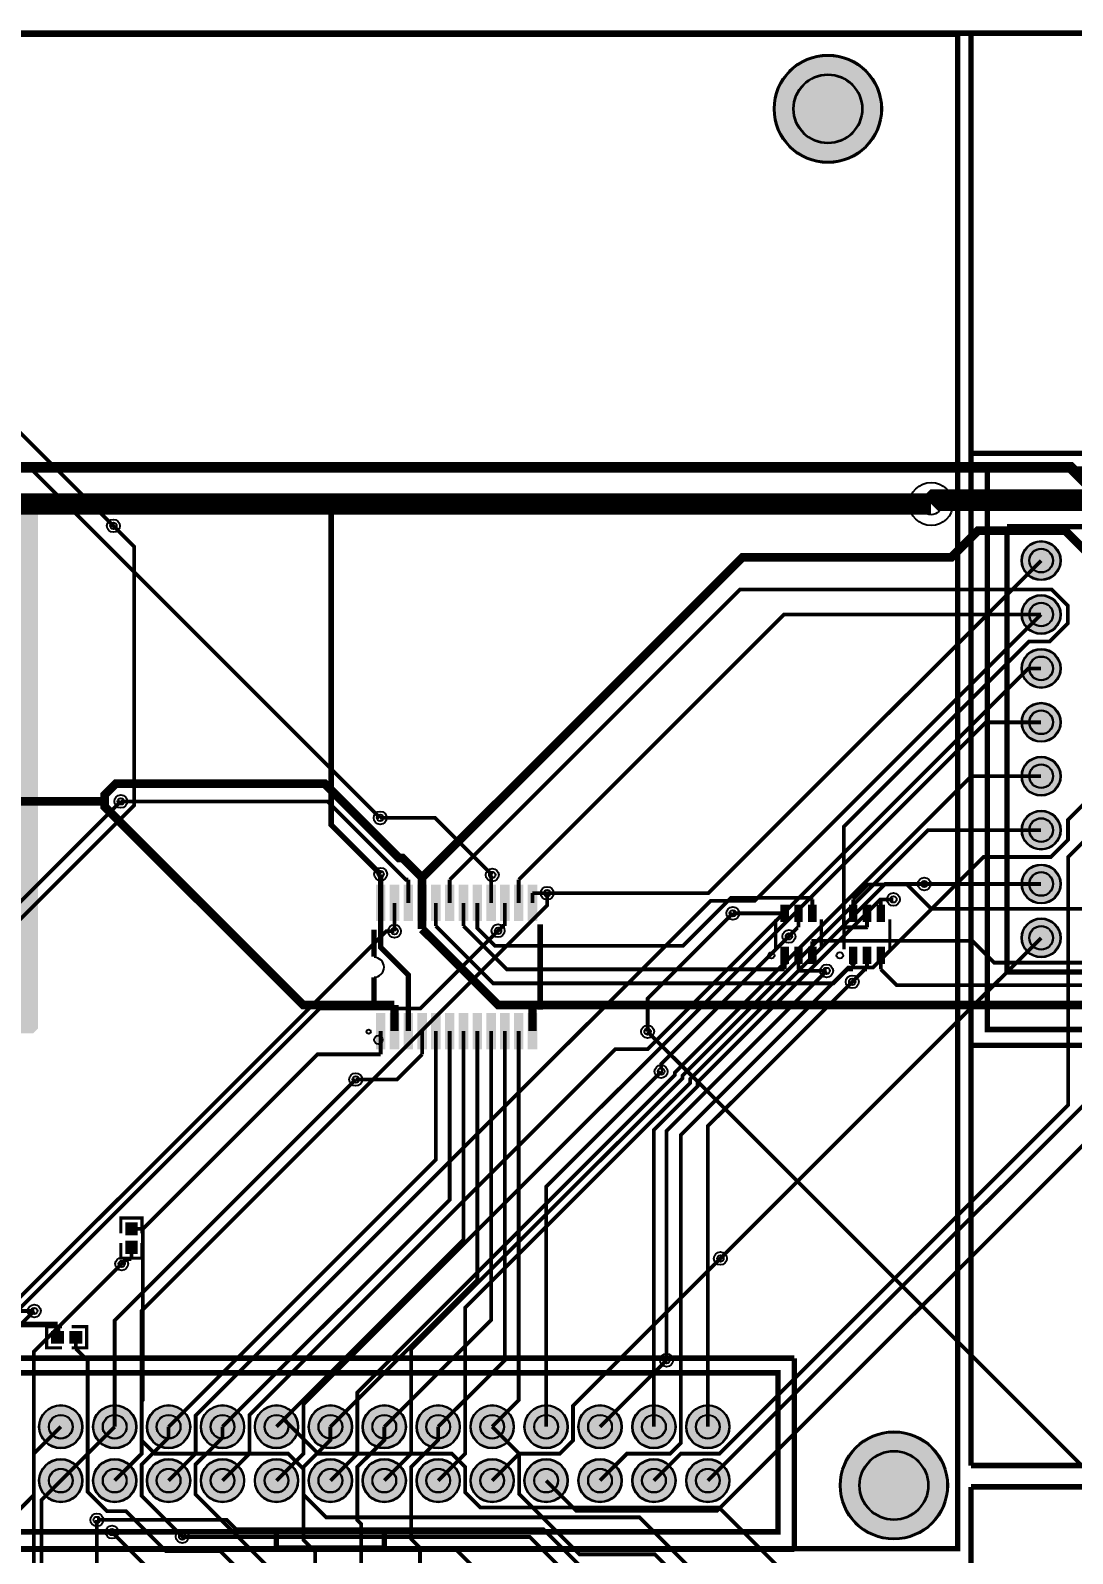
# Model space of a CAD drawing. Header units: millimetres. Extents: x 0 to 210, y -1 to 136.
# Drawn here: x 90.6 to 139.7, y 64 to 135.8 of the extents above; entities that cross this region are included whole.
import ezdxf

# ---------------------------------------------------------------- set-up
doc = ezdxf.new("R2010")
doc.units = ezdxf.units.MM
for name, color, linetype, true_color in [('BoardOutLine', 7, 'Continuous', 0xff00ff), ('BottomLayer', 7, 'Continuous', 0x0000ff), ('BottomSolderMaskLayer', 7, 'Continuous', 0xaa00ff), ('Document', 7, 'Continuous', 0xffffff), ('Hole', 7, 'Continuous', 0x222222), ('Multi-Layer', 7, 'Continuous', 0xc0c0c0), ('TopLayer', 7, 'Continuous', 0xff0000), ('TopPasteMaskLayer', 7, 'Continuous', 0x808080), ('TopSilkLayer', 7, 'Continuous', 0xffcc00), ('TopSolderMaskLayer', 7, 'Continuous', 0x800080)]:
    doc.layers.add(name, color=color, linetype=linetype, true_color=true_color)

msp = doc.modelspace()

# ---------------------------------------------------------------- hatches: boundary and pattern name
at = {"layer": 'BottomSolderMaskLayer'}
for points in [[(125.632, 132.058, 1), (130.733, 132.058, 1)], [(137.301, 110.769, 1), (139.152, 110.769, 1)], [(137.301, 108.229, 1), (139.152, 108.229, 1)], [(137.301, 105.689, 1), (139.152, 105.689, 1)], [(137.301, 103.149, 1), (139.152, 103.149, 1)], [(137.301, 100.609, 1), (139.152, 100.609, 1)], [(137.301, 98.069, 1), (139.152, 98.069, 1)], [(137.301, 95.529, 1), (139.152, 95.529, 1)], [(137.301, 92.989, 1), (139.152, 92.989, 1)], [(91.024, 69.951, 1), (93.075, 69.951, 1)], [(93.564, 69.951, 1), (95.615, 69.951, 1)], [(96.104, 69.951, 1), (98.155, 69.951, 1)], [(98.644, 69.951, 1), (100.695, 69.951, 1)], [(101.184, 69.951, 1), (103.235, 69.951, 1)], [(103.724, 69.951, 1), (105.775, 69.951, 1)], [(106.264, 69.951, 1), (108.315, 69.951, 1)], [(108.804, 69.951, 1), (110.855, 69.951, 1)], [(111.344, 69.951, 1), (113.395, 69.951, 1)], [(113.884, 69.951, 1), (115.935, 69.951, 1)], [(116.424, 69.951, 1), (118.475, 69.951, 1)], [(118.964, 69.951, 1), (121.015, 69.951, 1)], [(121.504, 69.951, 1), (123.555, 69.951, 1)], [(128.742, 67.186, 1), (133.843, 67.186, 1)], [(91.024, 67.411, 1), (93.075, 67.411, 1)], [(93.564, 67.411, 1), (95.615, 67.411, 1)], [(96.104, 67.411, 1), (98.155, 67.411, 1)], [(98.644, 67.411, 1), (100.695, 67.411, 1)], [(101.184, 67.411, 1), (103.235, 67.411, 1)], [(103.724, 67.411, 1), (105.775, 67.411, 1)], [(106.264, 67.411, 1), (108.315, 67.411, 1)], [(108.804, 67.411, 1), (110.855, 67.411, 1)], [(111.344, 67.411, 1), (113.395, 67.411, 1)], [(113.884, 67.411, 1), (115.935, 67.411, 1)], [(116.424, 67.411, 1), (118.475, 67.411, 1)], [(118.964, 67.411, 1), (121.015, 67.411, 1)], [(121.504, 67.411, 1), (123.555, 67.411, 1)]]:
    msp.add_hatch(color=256, dxfattribs=at).paths.add_polyline_path(points)
at = {"layer": 'Multi-Layer'}
for points in [[(137.327, 110.769, 1), (139.127, 110.769, 1)], [(137.327, 108.229, 1), (139.127, 108.229, 1)], [(137.327, 105.689, 1), (139.127, 105.689, 1)], [(137.327, 103.149, 1), (139.127, 103.149, 1)], [(137.327, 100.609, 1), (139.127, 100.609, 1)], [(137.327, 98.069, 1), (139.127, 98.069, 1)], [(137.327, 95.529, 1), (139.127, 95.529, 1)], [(137.327, 92.989, 1), (139.127, 92.989, 1)], [(91.049, 69.951, 1), (93.049, 69.951, 1)], [(93.589, 69.951, 1), (95.589, 69.951, 1)], [(96.129, 69.951, 1), (98.129, 69.951, 1)], [(98.669, 69.951, 1), (100.669, 69.951, 1)], [(101.209, 69.951, 1), (103.209, 69.951, 1)], [(103.749, 69.951, 1), (105.749, 69.951, 1)], [(106.289, 69.951, 1), (108.289, 69.951, 1)], [(108.829, 69.951, 1), (110.829, 69.951, 1)], [(111.369, 69.951, 1), (113.369, 69.951, 1)], [(113.909, 69.951, 1), (115.909, 69.951, 1)], [(116.449, 69.951, 1), (118.449, 69.951, 1)], [(118.989, 69.951, 1), (120.989, 69.951, 1)], [(121.529, 69.951, 1), (123.529, 69.951, 1)], [(91.049, 67.411, 1), (93.049, 67.411, 1)], [(93.589, 67.411, 1), (95.589, 67.411, 1)], [(96.129, 67.411, 1), (98.129, 67.411, 1)], [(98.669, 67.411, 1), (100.669, 67.411, 1)], [(101.209, 67.411, 1), (103.209, 67.411, 1)], [(103.749, 67.411, 1), (105.749, 67.411, 1)], [(106.289, 67.411, 1), (108.289, 67.411, 1)], [(108.829, 67.411, 1), (110.829, 67.411, 1)], [(111.369, 67.411, 1), (113.369, 67.411, 1)], [(113.909, 67.411, 1), (115.909, 67.411, 1)], [(116.449, 67.411, 1), (118.449, 67.411, 1)], [(118.989, 67.411, 1), (120.989, 67.411, 1)], [(121.529, 67.411, 1), (123.529, 67.411, 1)]]:
    msp.add_hatch(color=256, dxfattribs=at).paths.add_polyline_path(points)
at = {"layer": 'TopLayer'}
for points in [[(73.813, 113.894), (73.813, 89.027), (74.346, 88.494), (90.754, 88.494), (90.983, 88.722), (90.983, 113.437), (90.475, 113.945)], [(106.918, 95.465), (107.318, 95.465), (107.318, 93.815), (106.918, 93.815)], [(107.568, 95.465), (107.968, 95.465), (107.968, 93.815), (107.568, 93.815)], [(108.218, 95.465), (108.618, 95.465), (108.618, 93.815), (108.218, 93.815)], [(108.868, 95.465), (109.268, 95.465), (109.268, 93.815), (108.868, 93.815)], [(109.518, 95.465), (109.918, 95.465), (109.918, 93.815), (109.518, 93.815)], [(110.168, 95.465), (110.568, 95.465), (110.568, 93.815), (110.168, 93.815)], [(110.818, 95.465), (111.218, 95.465), (111.218, 93.815), (110.818, 93.815)], [(111.468, 95.465), (111.868, 95.465), (111.868, 93.815), (111.468, 93.815)], [(112.118, 95.465), (112.518, 95.465), (112.518, 93.815), (112.118, 93.815)], [(112.768, 95.465), (113.168, 95.465), (113.168, 93.815), (112.768, 93.815)], [(113.418, 95.465), (113.818, 95.465), (113.818, 93.815), (113.418, 93.815)], [(114.068, 95.465), (114.468, 95.465), (114.468, 93.815), (114.068, 93.815)], [(125.972, 94.536), (126.322, 94.536), (126.322, 93.756), (125.972, 93.756)], [(126.622, 94.536), (126.972, 94.536), (126.972, 93.756), (126.622, 93.756)], [(127.272, 94.536), (127.622, 94.536), (127.622, 93.756), (127.272, 93.756)], [(129.197, 94.536), (129.547, 94.536), (129.547, 93.756), (129.197, 93.756)], [(129.847, 94.536), (130.197, 94.536), (130.197, 93.756), (129.847, 93.756)], [(130.497, 94.536), (130.847, 94.536), (130.847, 93.756), (130.497, 93.756)], [(125.972, 92.556), (126.322, 92.556), (126.322, 91.776), (125.972, 91.776)], [(126.622, 92.556), (126.972, 92.556), (126.972, 91.776), (126.622, 91.776)], [(127.272, 92.556), (127.622, 92.556), (127.622, 91.776), (127.272, 91.776)], [(129.197, 92.556), (129.547, 92.556), (129.547, 91.776), (129.197, 91.776)], [(129.847, 92.556), (130.197, 92.556), (130.197, 91.776), (129.847, 91.776)], [(130.497, 92.556), (130.847, 92.556), (130.847, 91.776), (130.497, 91.776)], [(106.918, 89.419), (107.318, 89.419), (107.318, 87.769), (106.918, 87.769)], [(107.568, 89.419), (107.968, 89.419), (107.968, 87.769), (107.568, 87.769)], [(108.218, 89.419), (108.618, 89.419), (108.618, 87.769), (108.218, 87.769)], [(108.868, 89.419), (109.268, 89.419), (109.268, 87.769), (108.868, 87.769)], [(109.518, 89.419), (109.918, 89.419), (109.918, 87.769), (109.518, 87.769)], [(110.168, 89.419), (110.568, 89.419), (110.568, 87.769), (110.168, 87.769)], [(110.818, 89.419), (111.218, 89.419), (111.218, 87.769), (110.818, 87.769)], [(111.468, 89.419), (111.868, 89.419), (111.868, 87.769), (111.468, 87.769)], [(112.118, 89.419), (112.518, 89.419), (112.518, 87.769), (112.118, 87.769)], [(112.768, 89.419), (113.168, 89.419), (113.168, 87.769), (112.768, 87.769)], [(113.418, 89.419), (113.818, 89.419), (113.818, 87.769), (113.418, 87.769)], [(114.068, 89.419), (114.468, 89.419), (114.468, 87.769), (114.068, 87.769)], [(95.647, 78.991), (95.107, 78.991), (95.107, 79.556), (95.647, 79.556)], [(95.647, 78.691), (95.107, 78.691), (95.107, 78.125), (95.647, 78.125)], [(92.179, 74.437), (92.179, 73.897), (91.613, 73.897), (91.613, 74.437)], [(92.479, 74.437), (92.479, 73.897), (93.044, 73.897), (93.044, 74.437)]]:
    msp.add_hatch(color=256, dxfattribs=at).paths.add_polyline_path(points)
at = {"layer": 'TopPasteMaskLayer'}
for points in [[(106.918, 95.465), (107.318, 95.465), (107.318, 93.815), (106.918, 93.815)], [(107.568, 95.465), (107.968, 95.465), (107.968, 93.815), (107.568, 93.815)], [(108.218, 95.465), (108.618, 95.465), (108.618, 93.815), (108.218, 93.815)], [(108.868, 95.465), (109.268, 95.465), (109.268, 93.815), (108.868, 93.815)], [(109.518, 95.465), (109.918, 95.465), (109.918, 93.815), (109.518, 93.815)], [(110.168, 95.465), (110.568, 95.465), (110.568, 93.815), (110.168, 93.815)], [(110.818, 95.465), (111.218, 95.465), (111.218, 93.815), (110.818, 93.815)], [(111.468, 95.465), (111.868, 95.465), (111.868, 93.815), (111.468, 93.815)], [(112.118, 95.465), (112.518, 95.465), (112.518, 93.815), (112.118, 93.815)], [(112.768, 95.465), (113.168, 95.465), (113.168, 93.815), (112.768, 93.815)], [(113.418, 95.465), (113.818, 95.465), (113.818, 93.815), (113.418, 93.815)], [(114.068, 95.465), (114.468, 95.465), (114.468, 93.815), (114.068, 93.815)], [(125.972, 94.536), (126.322, 94.536), (126.322, 93.756), (125.972, 93.756)], [(126.622, 94.536), (126.972, 94.536), (126.972, 93.756), (126.622, 93.756)], [(127.272, 94.536), (127.622, 94.536), (127.622, 93.756), (127.272, 93.756)], [(129.197, 94.536), (129.547, 94.536), (129.547, 93.756), (129.197, 93.756)], [(129.847, 94.536), (130.197, 94.536), (130.197, 93.756), (129.847, 93.756)], [(130.497, 94.536), (130.847, 94.536), (130.847, 93.756), (130.497, 93.756)], [(125.972, 92.556), (126.322, 92.556), (126.322, 91.776), (125.972, 91.776)], [(126.622, 92.556), (126.972, 92.556), (126.972, 91.776), (126.622, 91.776)], [(127.272, 92.556), (127.622, 92.556), (127.622, 91.776), (127.272, 91.776)], [(129.197, 92.556), (129.547, 92.556), (129.547, 91.776), (129.197, 91.776)], [(129.847, 92.556), (130.197, 92.556), (130.197, 91.776), (129.847, 91.776)], [(130.497, 92.556), (130.847, 92.556), (130.847, 91.776), (130.497, 91.776)], [(106.918, 89.419), (107.318, 89.419), (107.318, 87.769), (106.918, 87.769)], [(107.568, 89.419), (107.968, 89.419), (107.968, 87.769), (107.568, 87.769)], [(108.218, 89.419), (108.618, 89.419), (108.618, 87.769), (108.218, 87.769)], [(108.868, 89.419), (109.268, 89.419), (109.268, 87.769), (108.868, 87.769)], [(109.518, 89.419), (109.918, 89.419), (109.918, 87.769), (109.518, 87.769)], [(110.168, 89.419), (110.568, 89.419), (110.568, 87.769), (110.168, 87.769)], [(110.818, 89.419), (111.218, 89.419), (111.218, 87.769), (110.818, 87.769)], [(111.468, 89.419), (111.868, 89.419), (111.868, 87.769), (111.468, 87.769)], [(112.118, 89.419), (112.518, 89.419), (112.518, 87.769), (112.118, 87.769)], [(112.768, 89.419), (113.168, 89.419), (113.168, 87.769), (112.768, 87.769)], [(113.418, 89.419), (113.818, 89.419), (113.818, 87.769), (113.418, 87.769)], [(114.068, 89.419), (114.468, 89.419), (114.468, 87.769), (114.068, 87.769)], [(95.607, 78.976), (95.147, 78.976), (95.107, 79.016), (95.107, 79.516), (95.147, 79.556), (95.607, 79.556), (95.647, 79.516), (95.647, 79.016)], [(95.607, 78.706), (95.147, 78.706), (95.107, 78.666), (95.107, 78.165), (95.147, 78.125), (95.607, 78.125), (95.647, 78.165), (95.647, 78.666)], [(92.194, 74.397), (92.194, 73.937), (92.154, 73.897), (91.653, 73.897), (91.613, 73.937), (91.613, 74.397), (91.653, 74.437), (92.154, 74.437)], [(92.464, 74.397), (92.464, 73.937), (92.504, 73.897), (93.004, 73.897), (93.044, 73.937), (93.044, 74.397), (93.004, 74.437), (92.504, 74.437)]]:
    msp.add_hatch(color=256, dxfattribs=at).paths.add_polyline_path(points)
at = {"layer": 'TopSolderMaskLayer'}
for points in [[(125.632, 132.058, 1), (130.733, 132.058, 1)], [(137.301, 110.769, 1), (139.152, 110.769, 1)], [(137.301, 108.229, 1), (139.152, 108.229, 1)], [(137.301, 105.689, 1), (139.152, 105.689, 1)], [(137.301, 103.149, 1), (139.152, 103.149, 1)], [(137.301, 100.609, 1), (139.152, 100.609, 1)], [(137.301, 98.069, 1), (139.152, 98.069, 1)], [(137.301, 95.529, 1), (139.152, 95.529, 1)], [(106.893, 95.49), (107.343, 95.49), (107.343, 93.789), (106.893, 93.789)], [(107.543, 95.49), (107.993, 95.49), (107.993, 93.789), (107.543, 93.789)], [(108.193, 95.49), (108.643, 95.49), (108.643, 93.789), (108.193, 93.789)], [(108.843, 95.49), (109.293, 95.49), (109.293, 93.789), (108.843, 93.789)], [(109.493, 95.49), (109.943, 95.49), (109.943, 93.789), (109.493, 93.789)], [(110.143, 95.49), (110.593, 95.49), (110.593, 93.789), (110.143, 93.789)], [(110.793, 95.49), (111.243, 95.49), (111.243, 93.789), (110.793, 93.789)], [(111.443, 95.49), (111.893, 95.49), (111.893, 93.789), (111.443, 93.789)], [(112.093, 95.49), (112.543, 95.49), (112.543, 93.789), (112.093, 93.789)], [(112.743, 95.49), (113.193, 95.49), (113.193, 93.789), (112.743, 93.789)], [(113.393, 95.49), (113.843, 95.49), (113.843, 93.789), (113.393, 93.789)], [(114.043, 95.49), (114.493, 95.49), (114.493, 93.789), (114.043, 93.789)], [(125.946, 94.562), (126.347, 94.562), (126.347, 93.731), (125.946, 93.731)], [(126.596, 94.562), (126.997, 94.562), (126.997, 93.731), (126.596, 93.731)], [(127.246, 94.562), (127.647, 94.562), (127.647, 93.731), (127.246, 93.731)], [(129.172, 94.562), (129.573, 94.562), (129.573, 93.731), (129.172, 93.731)], [(129.822, 94.562), (130.223, 94.562), (130.223, 93.731), (129.822, 93.731)], [(130.472, 94.562), (130.873, 94.562), (130.873, 93.731), (130.472, 93.731)], [(137.301, 92.989, 1), (139.152, 92.989, 1)], [(125.946, 92.582), (126.347, 92.582), (126.347, 91.751), (125.946, 91.751)], [(126.596, 92.582), (126.997, 92.582), (126.997, 91.751), (126.596, 91.751)], [(127.246, 92.582), (127.647, 92.582), (127.647, 91.751), (127.246, 91.751)], [(129.172, 92.582), (129.573, 92.582), (129.573, 91.751), (129.172, 91.751)], [(129.822, 92.582), (130.223, 92.582), (130.223, 91.751), (129.822, 91.751)], [(130.472, 92.582), (130.873, 92.582), (130.873, 91.751), (130.472, 91.751)], [(106.893, 89.445), (107.343, 89.445), (107.343, 87.744), (106.893, 87.744)], [(107.543, 89.445), (107.993, 89.445), (107.993, 87.744), (107.543, 87.744)], [(108.193, 89.445), (108.643, 89.445), (108.643, 87.744), (108.193, 87.744)], [(108.843, 89.445), (109.293, 89.445), (109.293, 87.744), (108.843, 87.744)], [(109.493, 89.445), (109.943, 89.445), (109.943, 87.744), (109.493, 87.744)], [(110.143, 89.445), (110.593, 89.445), (110.593, 87.744), (110.143, 87.744)], [(110.793, 89.445), (111.243, 89.445), (111.243, 87.744), (110.793, 87.744)], [(111.443, 89.445), (111.893, 89.445), (111.893, 87.744), (111.443, 87.744)], [(112.093, 89.445), (112.543, 89.445), (112.543, 87.744), (112.093, 87.744)], [(112.743, 89.445), (113.193, 89.445), (113.193, 87.744), (112.743, 87.744)], [(113.393, 89.445), (113.843, 89.445), (113.843, 87.744), (113.393, 87.744)], [(114.043, 89.445), (114.493, 89.445), (114.493, 87.744), (114.043, 87.744)], [(95.671, 78.964), (95.083, 78.964), (95.083, 79.583), (95.671, 79.583)], [(95.671, 78.717), (95.083, 78.717), (95.083, 78.098), (95.671, 78.098)], [(92.204, 74.463), (92.204, 73.872), (91.588, 73.872), (91.588, 74.463)], [(92.453, 74.463), (92.453, 73.872), (93.07, 73.872), (93.07, 74.463)], [(91.024, 69.951, 1), (93.075, 69.951, 1)], [(93.564, 69.951, 1), (95.615, 69.951, 1)], [(96.104, 69.951, 1), (98.155, 69.951, 1)], [(98.644, 69.951, 1), (100.695, 69.951, 1)], [(101.184, 69.951, 1), (103.235, 69.951, 1)], [(103.724, 69.951, 1), (105.775, 69.951, 1)], [(106.264, 69.951, 1), (108.315, 69.951, 1)], [(108.804, 69.951, 1), (110.855, 69.951, 1)], [(111.344, 69.951, 1), (113.395, 69.951, 1)], [(113.884, 69.951, 1), (115.935, 69.951, 1)], [(116.424, 69.951, 1), (118.475, 69.951, 1)], [(118.964, 69.951, 1), (121.015, 69.951, 1)], [(121.504, 69.951, 1), (123.555, 69.951, 1)], [(128.742, 67.186, 1), (133.843, 67.186, 1)], [(91.024, 67.411, 1), (93.075, 67.411, 1)], [(93.564, 67.411, 1), (95.615, 67.411, 1)], [(96.104, 67.411, 1), (98.155, 67.411, 1)], [(98.644, 67.411, 1), (100.695, 67.411, 1)], [(101.184, 67.411, 1), (103.235, 67.411, 1)], [(103.724, 67.411, 1), (105.775, 67.411, 1)], [(106.264, 67.411, 1), (108.315, 67.411, 1)], [(108.804, 67.411, 1), (110.855, 67.411, 1)], [(111.344, 67.411, 1), (113.395, 67.411, 1)], [(113.884, 67.411, 1), (115.935, 67.411, 1)], [(116.424, 67.411, 1), (118.475, 67.411, 1)], [(118.964, 67.411, 1), (121.015, 67.411, 1)], [(121.504, 67.411, 1), (123.555, 67.411, 1)]]:
    msp.add_hatch(color=256, dxfattribs=at).paths.add_polyline_path(points)

# ---------------------------------------------------------------- linework, layer by layer
at = {"layer": 'BoardOutLine', "const_width": 0.254}
msp.add_lwpolyline([(-0.086, 135.625), (209.914, 135.625), (209.914, -0.375), (-0.086, -0.375), (-0.086, 135.625)], close=True, dxfattribs=at)
at = {"layer": 'BottomLayer'}
for points, const_width in [([(62.687, 115.163), (139.614, 115.163), (144.958, 109.819), (144.958, 40.004), (142.138, 37.185), (140.767, 37.185)], 0.508), ([(62.687, 115.163), (139.614, 115.163), (144.958, 109.819), (144.958, 105.616)], 0.406), ([(61.697, 97.104), (61.697, 105.766), (68.148, 112.217), (69.368, 113.437), (133.045, 113.437)], 1.016), ([(61.697, 97.104), (61.697, 105.766), (69.368, 113.437), (104.785, 113.437)], 0.254), ([(104.785, 113.437), (133.046, 113.437)], 0.254), ([(104.785, 113.437), (104.785, 98.323), (107.118, 95.99)], 0.254), ([(81.622, 34.661), (81.622, 47.419), (81.058, 47.983), (81.058, 84.789), (95.508, 99.239), (95.508, 111.427), (94.528, 112.407)], 0.178), ([(114.959, 95.097), (122.555, 95.097), (138.227, 110.769)], 0.178), ([(138.227, 108.229), (124.738, 94.74), (122.661, 94.74), (98.401, 70.479), (98.401, 68.682), (97.129, 67.411)], 0.178), ([(99.669, 67.411), (100.939, 68.681), (100.939, 70.511), (118.172, 87.744), (119.686, 87.744), (137.632, 105.689), (138.227, 105.689)], 0.178), ([(138.227, 103.149), (135.625, 103.149), (103.479, 71.003), (103.479, 68.681), (102.209, 67.411)], 0.178), ([(138.227, 100.609), (134.939, 100.609), (120.977, 86.647), (120.977, 86.525), (106.019, 71.567), (106.019, 68.681), (104.749, 67.411)], 0.178), ([(122.529, 67.411), (142.375, 87.256), (142.375, 99), (140.767, 100.609)], 0.178), ([(78.359, 62.833), (78.359, 82.9), (94.878, 99.42)], 0.178), ([(140.767, 95.529), (142.017, 96.779), (142.017, 98.567), (141.245, 99.339), (140.273, 99.339), (139.494, 98.56), (139.494, 97.618), (138.675, 96.799), (135.517, 96.799), (130.311, 91.592), (129.143, 91.592), (121.259, 83.708), (121.259, 69.187), (120.754, 68.681), (118.719, 68.681), (117.449, 67.411)], 0.178), ([(107.093, 98.646), (109.682, 98.646), (112.374, 95.954)], 0.178), ([(107.289, 67.411), (108.559, 68.681), (108.559, 73.601), (121.334, 86.376), (121.334, 86.498), (132.905, 98.069), (138.227, 98.069)], 0.178), ([(119.989, 67.411), (121.259, 68.681), (123.075, 68.681), (139.495, 85.101), (139.495, 96.797), (140.767, 98.069)], 0.178), ([(109.829, 67.411), (111.099, 68.681), (111.099, 75.562), (121.694, 86.156), (121.694, 86.339), (130.883, 95.529), (132.723, 95.529)], 0.178), ([(94.589, 67.411), (95.859, 68.681), (95.859, 75.419), (114.959, 94.519), (114.959, 95.097)], 0.178), ([(119.989, 69.951), (119.989, 83.947), (122.051, 86.008), (122.051, 86.191), (130.663, 94.803), (131.267, 94.803)], 0.178), ([(119.691, 88.571), (119.691, 90.132), (123.705, 94.146)], 0.178), ([(112.648, 93.323), (108.991, 89.665), (104.248, 89.665), (82.23, 67.647), (82.23, 33.756), (79.781, 31.307)], 0.178), ([(107.768, 93.302), (107.379, 93.302), (81.656, 67.578), (81.656, 49.818)], 0.178), ([(126.347, 93.061), (120.329, 87.042), (120.329, 86.687), (120.328, 86.687)], 0.178), ([(138.227, 92.989), (123.119, 77.881)], 0.178), ([(143.53, 92.5), (142.961, 91.931), (142.961, 85.987), (122.964, 65.99), (116.33, 65.99), (114.909, 67.411)], 0.178), ([(120.583, 73.084), (120.583, 83.892), (128.121, 91.431)], 0.178), ([(122.529, 69.951), (122.529, 84.118), (129.329, 90.917)], 0.178), ([(105.946, 86.316), (94.589, 74.96), (94.589, 69.951)], 0.178), ([(90.294, 62.28), (90.779, 62.765), (90.779, 73.482), (94.919, 77.622)], 0.178), ([(90.799, 75.406), (89.509, 74.116), (89.509, 69.951)], 0.178), ([(94.589, 69.951), (93.319, 68.681), (93.319, 66.876), (94.218, 65.977), (95.123, 65.977), (97.006, 64.094), (99.551, 64.094), (101.102, 62.543), (101.102, 52.198), (105.334, 47.967), (114.994, 47.967)], 0.178), ([(97.129, 69.951), (97.129, 69.445), (95.86, 68.176), (95.86, 66.689), (97.772, 64.778)], 0.178), ([(99.669, 69.951), (99.669, 69.445), (98.399, 68.175), (98.399, 66.758), (101.728, 63.429), (102.899, 63.429), (103.679, 62.649), (103.679, 60.197), (117.974, 45.901)], 0.178), ([(123.171, 39.905), (123.171, 41.516), (104.037, 60.65), (104.037, 64.058), (103.479, 64.616), (103.479, 68.055), (104.749, 69.325), (104.749, 69.951)], 0.178), ([(125.679, 38.009), (125.679, 39.513), (106.199, 58.993), (106.199, 65.367), (106.019, 65.547), (106.019, 68.055), (107.289, 69.325), (107.289, 69.951)], 0.178), ([(128.095, 32.857), (128.095, 34.064), (126.861, 35.297), (126.861, 39.738), (108.968, 57.631), (108.968, 64.242), (108.559, 64.651), (108.559, 68.055), (109.829, 69.325), (109.829, 69.951)], 0.178), ([(112.369, 69.951), (113.639, 68.681), (113.639, 66.776), (116.475, 63.94), (120.033, 63.94), (121.616, 62.357), (121.616, 61.696), (122.277, 61.034), (123.751, 61.034), (142.088, 42.698), (142.088, 39.293), (141.249, 38.455), (140.202, 38.455), (139.497, 37.749), (139.497, 25.755), (138.227, 24.485)], 0.178), ([(83.271, 36.232), (83.763, 36.724), (83.763, 51.309), (91.137, 58.683), (91.137, 66.498), (92.049, 67.411)], 0.178), ([(84.392, 37.405), (84.392, 51.15), (93.751, 60.509), (93.751, 65.56)], 0.178), ([(94.465, 64.987), (96.087, 63.364), (96.087, 61.7), (85.006, 50.619), (85.006, 28.143)], 0.178)]:
    msp.add_lwpolyline(points, dxfattribs=dict(at, const_width=const_width))
at = {"layer": 'BottomSolderMaskLayer'}
for centre, radius in [((128.182, 132.058), 2.551), ((128.182, 132.058), 1.633), ((138.227, 110.769), 0.925), ((138.227, 110.769), 0.566), ((138.227, 108.229), 0.925), ((138.227, 108.229), 0.566), ((138.227, 105.689), 0.925), ((138.227, 105.689), 0.566), ((138.227, 103.149), 0.925), ((138.227, 103.149), 0.566), ((138.227, 100.609), 0.925), ((138.227, 100.609), 0.566), ((138.227, 98.069), 0.925), ((138.227, 98.069), 0.566), ((138.227, 95.529), 0.925), ((138.227, 95.529), 0.566), ((138.227, 92.989), 0.925), ((138.227, 92.989), 0.566), ((92.049, 69.951), 1.025), ((92.049, 69.951), 0.564), ((94.589, 69.951), 1.025), ((94.589, 69.951), 0.564), ((97.129, 69.951), 1.025), ((97.129, 69.951), 0.564), ((99.669, 69.951), 1.025), ((99.669, 69.951), 0.564), ((102.209, 69.951), 1.025), ((102.209, 69.951), 0.564), ((104.749, 69.951), 1.025), ((104.749, 69.951), 0.564), ((107.289, 69.951), 1.025), ((107.289, 69.951), 0.564), ((109.829, 69.951), 1.025), ((109.829, 69.951), 0.564), ((112.369, 69.951), 1.025), ((112.369, 69.951), 0.564), ((114.909, 69.951), 1.025), ((114.909, 69.951), 0.564), ((117.449, 69.951), 1.025), ((117.449, 69.951), 0.564), ((119.989, 69.951), 1.025), ((119.989, 69.951), 0.564), ((122.529, 69.951), 1.025), ((122.529, 69.951), 0.564), ((131.292, 67.186), 2.551), ((92.049, 67.411), 1.025), ((94.589, 67.411), 1.025), ((97.129, 67.411), 1.025), ((99.669, 67.411), 1.025), ((102.209, 67.411), 1.025), ((104.749, 67.411), 1.025), ((107.289, 67.411), 1.025), ((109.829, 67.411), 1.025), ((112.369, 67.411), 1.025), ((114.909, 67.411), 1.025), ((117.449, 67.411), 1.025), ((119.989, 67.411), 1.025), ((122.529, 67.411), 1.025), ((131.292, 67.186), 1.633), ((92.049, 67.411), 0.564), ((94.589, 67.411), 0.564), ((97.129, 67.411), 0.564), ((99.669, 67.411), 0.564), ((102.209, 67.411), 0.564), ((104.749, 67.411), 0.564), ((107.289, 67.411), 0.564), ((109.829, 67.411), 0.564), ((112.369, 67.411), 0.564), ((114.909, 67.411), 0.564), ((117.449, 67.411), 0.564), ((119.989, 67.411), 0.564), ((122.529, 67.411), 0.564)]:
    msp.add_circle(centre, radius, dxfattribs=at)
at = {"layer": 'Document'}
for centre, radius in [((126.147, 91.806), 0.1), ((129.372, 91.806), 0.1), ((107.01, 88.188), 0.2)]:
    msp.add_circle(centre, radius, dxfattribs=at)
at = {"layer": 'Hole'}
for centre, radius in [((133.046, 113.437), 0.508), ((94.528, 112.406), 0.152), ((94.878, 99.42), 0.152), ((107.093, 98.645), 0.152), ((107.118, 95.99), 0.152), ((112.373, 95.954), 0.152), ((132.723, 95.529), 0.152), ((114.959, 95.097), 0.152), ((131.267, 94.803), 0.152), ((123.705, 94.146), 0.152), ((107.768, 93.301), 0.152), ((112.648, 93.323), 0.152), ((126.347, 93.06), 0.152), ((128.121, 91.431), 0.152), ((129.329, 90.917), 0.152), ((119.691, 88.571), 0.152), ((105.945, 86.316), 0.152), ((120.328, 86.687), 0.152), ((94.919, 77.622), 0.152), ((123.119, 77.881), 0.152), ((90.799, 75.406), 0.152), ((120.583, 73.084), 0.152), ((93.751, 65.56), 0.152), ((94.465, 64.987), 0.152), ((97.772, 64.777), 0.152)]:
    msp.add_circle(centre, radius, dxfattribs=at)
at = {"layer": 'Multi-Layer'}
for centre, radius in [((128.182, 132.058), 2.5), ((128.182, 132.058), 1.6), ((133.046, 113.437), 1.016), ((94.528, 112.406), 0.305), ((138.227, 110.769), 0.9), ((138.227, 110.769), 0.55), ((138.227, 108.229), 0.9), ((138.227, 108.229), 0.55), ((138.227, 105.689), 0.9), ((138.227, 105.689), 0.55), ((138.227, 103.149), 0.9), ((138.227, 103.149), 0.55), ((138.227, 100.609), 0.9), ((138.227, 100.609), 0.55), ((94.878, 99.42), 0.305), ((107.093, 98.645), 0.305), ((138.227, 98.069), 0.9), ((138.227, 98.069), 0.55), ((107.118, 95.99), 0.305), ((112.373, 95.954), 0.305), ((138.227, 95.529), 0.9), ((132.723, 95.529), 0.305), ((138.227, 95.529), 0.55), ((114.959, 95.097), 0.305), ((131.267, 94.803), 0.305), ((123.705, 94.146), 0.305), ((107.768, 93.301), 0.305), ((112.648, 93.323), 0.305), ((126.347, 93.06), 0.305), ((138.227, 92.989), 0.9), ((138.227, 92.989), 0.55), ((128.121, 91.431), 0.305), ((129.329, 90.917), 0.305), ((119.691, 88.571), 0.305), ((120.328, 86.687), 0.305), ((105.945, 86.316), 0.305), ((94.919, 77.622), 0.305), ((123.119, 77.881), 0.305), ((90.799, 75.406), 0.305), ((120.583, 73.084), 0.305), ((92.049, 69.951), 1), ((92.049, 69.951), 0.55), ((94.589, 69.951), 1), ((94.589, 69.951), 0.55), ((97.129, 69.951), 1), ((97.129, 69.951), 0.55), ((99.669, 69.951), 1), ((99.669, 69.951), 0.55), ((102.209, 69.951), 1), ((102.209, 69.951), 0.55), ((104.749, 69.951), 1), ((104.749, 69.951), 0.55), ((107.289, 69.951), 1), ((107.289, 69.951), 0.55), ((109.829, 69.951), 1), ((109.829, 69.951), 0.55), ((112.369, 69.951), 1), ((112.369, 69.951), 0.55), ((114.909, 69.951), 1), ((114.909, 69.951), 0.55), ((117.449, 69.951), 1), ((117.449, 69.951), 0.55), ((119.989, 69.951), 1), ((119.989, 69.951), 0.55), ((122.529, 69.951), 1), ((122.529, 69.951), 0.55), ((131.292, 67.186), 2.5), ((92.049, 67.411), 1), ((94.589, 67.411), 1), ((97.129, 67.411), 1), ((99.669, 67.411), 1), ((102.209, 67.411), 1), ((104.749, 67.411), 1), ((107.289, 67.411), 1), ((109.829, 67.411), 1), ((112.369, 67.411), 1), ((114.909, 67.411), 1), ((117.449, 67.411), 1), ((119.989, 67.411), 1), ((122.529, 67.411), 1), ((131.292, 67.186), 1.6), ((92.049, 67.411), 0.55), ((94.589, 67.411), 0.55), ((97.129, 67.411), 0.55), ((99.669, 67.411), 0.55), ((102.209, 67.411), 0.55), ((104.749, 67.411), 0.55), ((107.289, 67.411), 0.55), ((109.829, 67.411), 0.55), ((112.369, 67.411), 0.55), ((114.909, 67.411), 0.55), ((117.449, 67.411), 0.55), ((119.989, 67.411), 0.55), ((122.529, 67.411), 0.55), ((93.751, 65.56), 0.305), ((94.465, 64.987), 0.305), ((97.772, 64.777), 0.305)]:
    msp.add_circle(centre, radius, dxfattribs=at)
at = {"layer": 'TopLayer'}
for points, const_width in [([(53.999, 122.702), (60.969, 122.702), (61.319, 122.351), (63.721, 122.351), (70.926, 115.146), (90.592, 115.146), (107.093, 98.646)], 0.178), ([(82.239, 117.511), (89.423, 117.511), (94.528, 112.407)], 0.178), ([(133.045, 113.437), (133.223, 113.614), (147.625, 113.614), (149.835, 111.405), (149.835, 105.334), (147.649, 103.149), (140.767, 103.149)], 1.016), ([(133.046, 113.437), (133.223, 113.615), (147.625, 113.615), (149.835, 111.405), (149.835, 105.334)], 0.254), ([(140.767, 110.769), (139.35, 112.185), (135.262, 112.185), (134.002, 110.925), (124.165, 110.925), (109.068, 95.828)], 0.406), ([(110.368, 95.732), (124.046, 109.409), (138.72, 109.409), (139.48, 108.649), (139.48, 107.806), (138.633, 106.959), (137.665, 106.959), (128.929, 98.222), (128.929, 93.539), (128.981, 93.488), (130.021, 93.488), (130.022, 93.489)], 0.178), ([(113.618, 95.732), (126.115, 108.229), (138.227, 108.229)], 0.178), ([(109.068, 95.828), (108.147, 96.749), (107.983, 96.749), (104.47, 100.262), (94.649, 100.262), (94.112, 99.726), (94.112, 99.43)], 0.406), ([(94.112, 99.43), (83.595, 99.43)], 0.406), ([(94.112, 99.43), (94.112, 99.18), (103.466, 89.826), (107.768, 89.826)], 0.406), ([(94.878, 99.42), (104.611, 99.42), (108.299, 95.732), (108.418, 95.732)], 0.178), ([(107.118, 95.99), (107.118, 94.64)], 0.254), ([(108.418, 94.64), (108.418, 95.732)], 0.178), ([(109.068, 94.64), (109.068, 95.828)], 0.406), ([(110.368, 94.64), (110.368, 95.732)], 0.178), ([(112.374, 95.954), (112.318, 95.899), (112.318, 94.64)], 0.178), ([(113.618, 94.64), (113.618, 95.732)], 0.178), ([(145.728, 94.757), (145.331, 94.36), (133.053, 94.36), (131.908, 95.505), (130.074, 95.505), (129.372, 94.803)], 0.178), ([(138.227, 95.529), (132.723, 95.529)], 0.178), ([(65.424, 94.846), (84.864, 75.406), (90.799, 75.406), (90.799, 75.406)], 0.178), ([(107.118, 94.64), (107.118, 93.484)], 0.254), ([(109.068, 94.64), (109.068, 93.408)], 0.406), ([(111.668, 94.64), (111.668, 93.448), (112.502, 92.615), (121.362, 92.615), (123.626, 94.878), (127.372, 94.878), (127.447, 94.803)], 0.178), ([(114.268, 89.826), (144.737, 89.826), (149.083, 94.173), (149.083, 94.715)], 0.406), ([(114.268, 94.64), (114.268, 95.097)], 0.178), ([(114.268, 95.097), (114.959, 95.097)], 0.178), ([(127.447, 94.146), (127.447, 94.803)], 0.178), ([(129.372, 94.146), (129.372, 94.803)], 0.178), ([(130.672, 94.146), (130.672, 94.803)], 0.178), ([(130.672, 94.803), (131.267, 94.803)], 0.178), ([(107.768, 93.302), (107.768, 94.64)], 0.178), ([(109.718, 94.64), (109.718, 93.548)], 0.178), ([(111.018, 94.64), (111.018, 93.548)], 0.178), ([(112.968, 94.64), (112.968, 93.548)], 0.178), ([(126.147, 94.146), (123.705, 94.146)], 0.178), ([(126.797, 94.146), (126.797, 93.489)], 0.178), ([(130.022, 94.146), (130.022, 93.489)], 0.178), ([(107.118, 93.484), (107.118, 92.549), (108.418, 91.249), (108.418, 88.594)], 0.254), ([(114.268, 89.826), (112.65, 89.826), (109.068, 93.408)], 0.406), ([(109.718, 93.548), (112.419, 90.846), (128.447, 90.846), (129.11, 91.509), (129.372, 91.509)], 0.178), ([(111.018, 93.548), (113.057, 91.509), (126.147, 91.509)], 0.178), ([(112.648, 93.323), (112.873, 93.548), (112.968, 93.548)], 0.178), ([(126.797, 93.489), (126.776, 93.489), (126.347, 93.061)], 0.178), ([(127.447, 92.823), (127.475, 92.852), (134.977, 92.852), (136.008, 91.82), (145.725, 91.82), (146.09, 92.185)], 0.178), ([(127.447, 92.166), (127.447, 92.823)], 0.178), ([(126.147, 92.166), (126.147, 91.509)], 0.178), ([(126.797, 92.166), (126.797, 91.509)], 0.178), ([(129.372, 92.166), (129.372, 91.509)], 0.178), ([(130.022, 92.166), (130.022, 91.509)], 0.178), ([(130.672, 92.166), (130.672, 91.509)], 0.178), ([(126.797, 91.509), (126.875, 91.431), (128.121, 91.431), (128.121, 91.431)], 0.178), ([(130.022, 91.509), (129.921, 91.509), (129.329, 90.917)], 0.178), ([(130.672, 91.509), (131.424, 90.758), (143.534, 90.758)], 0.178), ([(107.768, 88.594), (107.768, 89.826)], 0.406), ([(114.268, 88.594), (114.268, 89.826)], 0.406), ([(109.718, 88.594), (109.718, 82.539), (97.129, 69.951)], 0.178), ([(110.368, 88.594), (110.368, 80.65), (99.669, 69.951)], 0.178), ([(111.018, 88.594), (111.018, 78.76), (102.561, 70.302)], 0.178), ([(107.118, 88.594), (107.118, 87.503)], 0.178), ([(112.318, 88.594), (112.318, 74.98), (107.289, 69.951)], 0.178), ([(109.068, 88.594), (109.068, 87.503)], 0.178), ([(111.668, 88.594), (111.668, 87.503)], 0.178), ([(113.618, 88.594), (113.618, 71.199), (112.369, 69.951)], 0.178), ([(112.968, 88.594), (112.968, 87.503)], 0.178), ([(146.168, 38.258), (146.921, 38.258), (148.131, 39.468), (148.131, 60.131), (119.691, 88.571)], 0.178), ([(107.118, 87.503), (104.143, 87.503), (95.914, 79.274)], 0.178), ([(104.749, 69.951), (111.668, 76.87), (111.668, 87.503)], 0.178), ([(109.068, 87.503), (107.882, 86.316), (105.946, 86.316)], 0.178), ([(112.968, 87.503), (112.968, 73.089), (109.829, 69.951)], 0.178), ([(114.909, 69.951), (114.909, 81.268), (120.328, 86.687)], 0.178), ([(95.377, 79.274), (95.914, 79.274)], 0.178), ([(122.886, 62.103), (119.304, 65.684), (104.546, 65.684), (103.478, 66.752), (103.478, 67.958), (102.754, 68.682), (96.488, 68.682), (95.859, 69.31), (95.859, 71.163), (95.916, 71.22), (95.916, 79.272), (95.914, 79.274)], 0.178), ([(95.377, 78.408), (95.377, 77.858)], 0.178), ([(94.919, 77.622), (95.156, 77.858), (95.377, 77.858)], 0.178), ([(112.369, 67.411), (113.639, 68.681), (115.55, 68.681), (116.178, 69.309), (116.178, 70.94), (123.119, 77.881)], 0.178), ([(88.975, 74.467), (89.275, 74.768), (91.896, 74.768)], 0.254), ([(91.896, 74.167), (91.896, 74.768)], 0.254), ([(92.762, 74.167), (92.762, 73.63)], 0.178), ([(92.762, 73.63), (93.319, 73.073), (93.319, 68.681), (92.049, 67.411)], 0.178), ([(120.583, 73.084), (117.449, 69.951)], 0.178), ([(102.561, 70.302), (102.209, 69.951)], 0.178), ([(102.561, 70.302), (104.182, 68.681), (110.471, 68.681), (111.099, 68.052), (111.099, 66.858), (111.815, 66.142), (123.049, 66.142), (126.596, 62.595), (126.596, 61.543), (125.81, 60.757), (125.81, 56.52), (139.48, 42.85), (139.48, 35.898), (138.227, 34.645)], 0.178), ([(92.049, 69.951), (90.779, 68.681), (90.779, 66.725), (89.687, 65.632), (74.16, 65.632), (72.252, 63.725), (63.684, 63.725)], 0.178), ([(117.806, 62.103), (114.794, 65.115), (100.309, 65.115), (99.863, 65.56), (93.751, 65.56)], 0.178), ([(75.88, 64.987), (94.465, 64.987)], 0.178), ([(97.772, 64.778), (97.793, 64.757), (114.135, 64.757), (116.536, 62.356), (116.536, 61.763), (118.679, 59.62)], 0.178), ([(112.726, 62.103), (110.663, 64.166), (74.171, 64.166), (73.735, 63.73)], 0.178)]:
    msp.add_lwpolyline(points, dxfattribs=dict(at, const_width=const_width))
at = {"layer": 'TopSilkLayer', "const_width": 0.254}
for points in [[(134.296, 64.201), (28.096, 64.201), (28.096, 135.566), (134.296, 135.566), (134.296, 64.201)], [(135.687, 88.671), (135.687, 115.087), (143.307, 115.087), (143.307, 88.671), (135.687, 88.671)], [(83.667, 72.491), (125.831, 72.491), (125.831, 64.998), (83.667, 64.998), (83.667, 72.491)], [(102.209, 64.998), (107.289, 64.998), (107.289, 64.236), (102.209, 64.236), (102.209, 64.998)]]:
    msp.add_lwpolyline(points, close=True, dxfattribs=at)
at = {"layer": 'TopSilkLayer'}
for points, const_width in [([(209.925, 135.624), (134.925, 135.624)], 0.254), ([(134.925, 135.624), (134.925, 68.124)], 0.254), ([(134.925, 115.829), (144.069, 115.829)], 0.254), ([(134.925, 115.829), (134.925, 87.929)], 0.254), ([(136.625, 91.384), (136.625, 112.364)], 0.254), ([(136.625, 112.364), (142.365, 112.364)], 0.254), ([(106.807, 92.1), (106.807, 93.37)], 0.254), ([(114.63, 93.624), (114.63, 89.609)], 0.254), ([(125.72, 92.455), (125.72, 93.857)], 0.152), ([(127.873, 92.455), (127.873, 93.857)], 0.152), ([(128.946, 92.455), (128.946, 93.857)], 0.152), ([(131.099, 92.455), (131.099, 93.857)], 0.152), ([(106.807, 89.864), (106.807, 91.134)], 0.254), ([(142.365, 91.384), (136.625, 91.384)], 0.254), ([(134.925, 87.929), (144.069, 87.929)], 0.254), ([(95.875, 79.067), (95.875, 79.785), (94.878, 79.785), (94.878, 79.067)], 0.152), ([(95.875, 78.615), (95.875, 77.896), (94.878, 77.896), (94.878, 78.615)], 0.152), ([(92.103, 74.666), (91.385, 74.666), (91.385, 73.669), (92.103, 73.669)], 0.152), ([(92.555, 74.666), (93.273, 74.666), (93.273, 73.669), (92.555, 73.669)], 0.152), ([(126.599, 73.182), (84.6, 73.182), (82.899, 73.182)], 0.254), ([(126.599, 73.182), (126.599, 64.181)], 0.254), ([(134.925, 68.124), (209.925, 68.124)], 0.254), ([(209.925, 67.118), (134.925, 67.118)], 0.254), ([(134.925, 67.118), (134.925, -0.382)], 0.254), ([(126.599, 64.181), (82.899, 64.181)], 0.254)]:
    msp.add_lwpolyline(points, dxfattribs=dict(at, const_width=const_width))
for centre, radius in [((138.225, 110.764), 0.9), ((138.225, 108.224), 0.9), ((138.225, 105.684), 0.9), ((138.225, 103.144), 0.9), ((138.225, 100.604), 0.9), ((138.225, 98.064), 0.9), ((138.225, 95.524), 0.9), ((138.225, 92.984), 0.9), ((125.519, 92.164), 0.15), ((128.745, 92.164), 0.15), ((106.553, 88.569), 0.1)]:
    msp.add_circle(centre, radius, dxfattribs=at)
msp.add_arc((106.807, 91.604), 0.47, 270, 90, dxfattribs=at)
at = {"layer": 'TopSolderMaskLayer'}
for centre, radius in [((128.182, 132.058), 2.551), ((128.182, 132.058), 1.633), ((138.227, 110.769), 0.925), ((138.227, 110.769), 0.566), ((138.227, 108.229), 0.925), ((138.227, 108.229), 0.566), ((138.227, 105.689), 0.925), ((138.227, 105.689), 0.566), ((138.227, 103.149), 0.925), ((138.227, 103.149), 0.566), ((138.227, 100.609), 0.925), ((138.227, 100.609), 0.566), ((138.227, 98.069), 0.925), ((138.227, 98.069), 0.566), ((138.227, 95.529), 0.925), ((138.227, 95.529), 0.566), ((138.227, 92.989), 0.925), ((138.227, 92.989), 0.566), ((92.049, 69.951), 1.025), ((92.049, 69.951), 0.564), ((94.589, 69.951), 1.025), ((94.589, 69.951), 0.564), ((97.129, 69.951), 1.025), ((97.129, 69.951), 0.564), ((99.669, 69.951), 1.025), ((99.669, 69.951), 0.564), ((102.209, 69.951), 1.025), ((102.209, 69.951), 0.564), ((104.749, 69.951), 1.025), ((104.749, 69.951), 0.564), ((107.289, 69.951), 1.025), ((107.289, 69.951), 0.564), ((109.829, 69.951), 1.025), ((109.829, 69.951), 0.564), ((112.369, 69.951), 1.025), ((112.369, 69.951), 0.564), ((114.909, 69.951), 1.025), ((114.909, 69.951), 0.564), ((117.449, 69.951), 1.025), ((117.449, 69.951), 0.564), ((119.989, 69.951), 1.025), ((119.989, 69.951), 0.564), ((122.529, 69.951), 1.025), ((122.529, 69.951), 0.564), ((131.292, 67.186), 2.551), ((92.049, 67.411), 1.025), ((94.589, 67.411), 1.025), ((97.129, 67.411), 1.025), ((99.669, 67.411), 1.025), ((102.209, 67.411), 1.025), ((104.749, 67.411), 1.025), ((107.289, 67.411), 1.025), ((109.829, 67.411), 1.025), ((112.369, 67.411), 1.025), ((114.909, 67.411), 1.025), ((117.449, 67.411), 1.025), ((119.989, 67.411), 1.025), ((122.529, 67.411), 1.025), ((131.292, 67.186), 1.633), ((92.049, 67.411), 0.564), ((94.589, 67.411), 0.564), ((97.129, 67.411), 0.564), ((99.669, 67.411), 0.564), ((102.209, 67.411), 0.564), ((104.749, 67.411), 0.564), ((107.289, 67.411), 0.564), ((109.829, 67.411), 0.564), ((112.369, 67.411), 0.564), ((114.909, 67.411), 0.564), ((117.449, 67.411), 0.564), ((119.989, 67.411), 0.564), ((122.529, 67.411), 0.564)]:
    msp.add_circle(centre, radius, dxfattribs=at)

doc.saveas('drawing.dxf')
